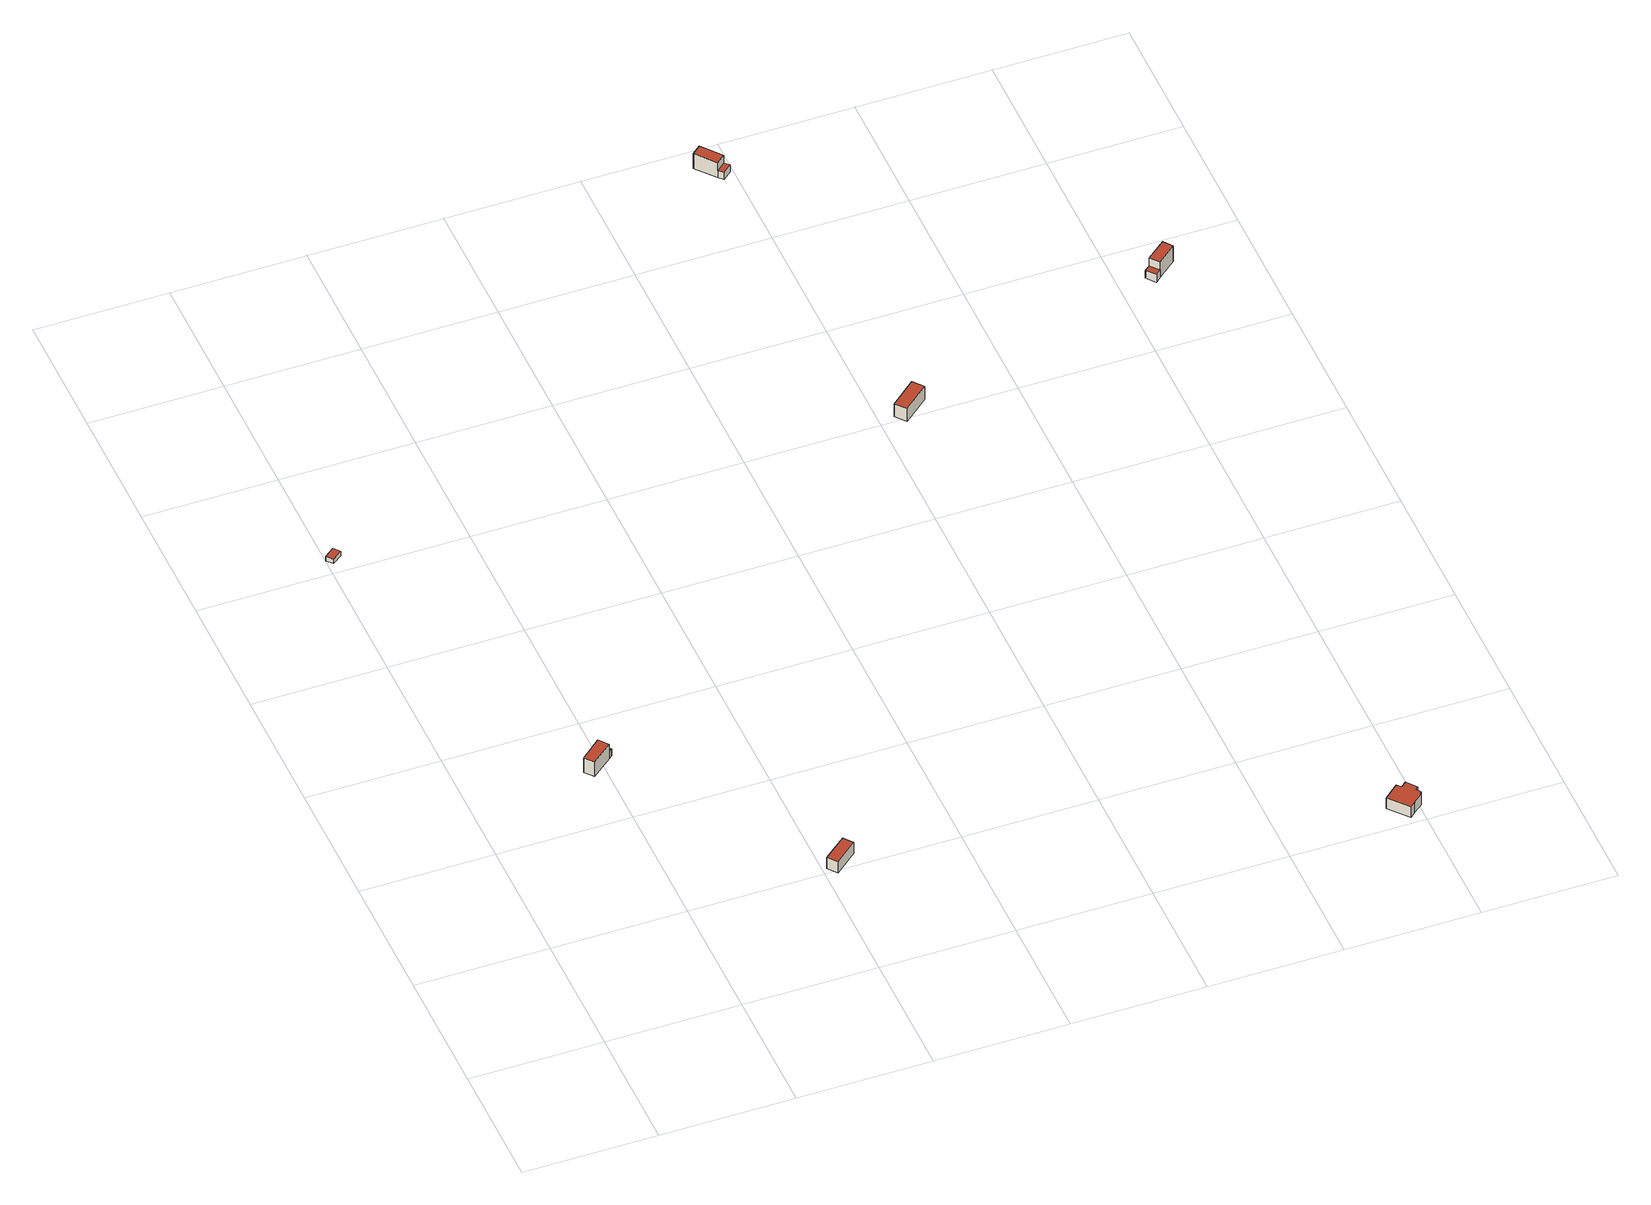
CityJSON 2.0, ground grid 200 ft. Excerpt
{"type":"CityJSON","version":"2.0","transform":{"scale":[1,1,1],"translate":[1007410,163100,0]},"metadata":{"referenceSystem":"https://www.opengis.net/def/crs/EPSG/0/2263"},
"CityObjects":{
"building1":{"type":"Building","attributes":{"name":"Bldg_2511008985","BIN":"3377197"},"geometry":[{"type":"MultiSurface","lod":"2","boundaries":[[[0,1,2,3]],[[4,5,6,7]],[[0,3,7,6]],[[1,0,6,5]],[[2,1,5,4]],[[3,2,4,7]]],"semantics":{"surfaces":[{"type":"RoofSurface","BIN":"3377197"},{"type":"GroundSurface"},{"type":"WallSurface"}],"values":[0,1,2,2,2,2]}}]},
"building2":{"type":"Building","attributes":{"name":"Bldg_2210002597","BIN":"3236828"},"geometry":[{"type":"MultiSurface","lod":"2","boundaries":[[[8,9,10,11]],[[12,13,14,15]],[[16,17,18,19,20,21]],[[13,8,11,14]],[[12,15,21,20]],[[13,12,20,19]],[[9,8,19,18]],[[10,9,18,17]],[[11,10,17,16]],[[15,14,16,21]]],"semantics":{"surfaces":[{"type":"RoofSurface","BIN":"3236828"},{"type":"GroundSurface"},{"type":"WallSurface"}],"values":[0,0,1,2,2,2,2,2,2,2]}}]},
"building3":{"type":"Building","attributes":{"name":"Bldg_2210021364","BIN":"3236846"},"geometry":[{"type":"MultiSurface","lod":"2","boundaries":[[[22,23,24,25]],[[26,27,28,29]],[[24,23,29,28]],[[25,24,28,27]],[[22,25,27,26]],[[23,22,26,29]]],"semantics":{"surfaces":[{"type":"RoofSurface","BIN":"3236846"},{"type":"GroundSurface"},{"type":"WallSurface"}],"values":[0,1,2,2,2,2]}}]},
"building4":{"type":"Building","attributes":{"name":"Bldg_2210012107","BIN":"3236972"},"geometry":[{"type":"MultiSurface","lod":"2","boundaries":[[[30,31,32,33]],[[34,35,36,37]],[[32,31,37,36]],[[33,32,36,35]],[[30,33,35,34]],[[31,30,34,37]]],"semantics":{"surfaces":[{"type":"RoofSurface","BIN":"3236972"},{"type":"GroundSurface"},{"type":"WallSurface"}],"values":[0,1,2,2,2,2]}}]},
"building5":{"type":"Building","attributes":{"name":"Bldg_2210005073","BIN":"3238486"},"geometry":[{"type":"MultiSurface","lod":"2","boundaries":[[[38,39,40,41,42,43,44,45,46,47,48,49]],[[50,51,52,53,54,55,56,57,58,59,60,61]],[[61,41,40,50]],[[50,40,39,51]],[[51,39,38,52]],[[52,38,49,53]],[[53,49,48,54]],[[54,48,47,55]],[[55,47,46,56]],[[56,46,45,57]],[[57,45,44,58]],[[58,44,43,59]],[[59,43,42,60]],[[60,42,41,61]]],"semantics":{"surfaces":[{"type":"RoofSurface","BIN":"3238486"},{"type":"GroundSurface"},{"type":"WallSurface"}],"values":[0,1,2,2,2,2,2,2,2,2,2,2,2,2]}}]},
"building6":{"type":"Building","attributes":{"name":"Bldg_2210014705","BIN":"3236399"},"geometry":[{"type":"MultiSurface","lod":"2","boundaries":[[[62,63,64,65]],[[66,67,68,69]],[[70,71,72,73,74,75]],[[62,69,68,63]],[[65,64,75,74]],[[62,65,74,73]],[[66,69,73,72]],[[67,66,72,71]],[[68,67,71,70]],[[64,63,70,75]]],"semantics":{"surfaces":[{"type":"RoofSurface","BIN":"3236399"},{"type":"GroundSurface"},{"type":"WallSurface"}],"values":[0,0,1,2,2,2,2,2,2,2]}}]},
"building7":{"type":"Building","attributes":{"name":"Bldg_2210013666","BIN":"3237110"},"geometry":[{"type":"MultiSurface","lod":"2","boundaries":[[[76,77,78,79]],[[80,81,82,83]],[[84,85,86,87,88,89]],[[79,82,81,76]],[[80,83,89,88]],[[81,80,88,87]],[[77,76,87,86]],[[78,77,86,85]],[[79,78,85,84]],[[83,82,84,89]]],"semantics":{"surfaces":[{"type":"RoofSurface","BIN":"3237110"},{"type":"GroundSurface"},{"type":"WallSurface"}],"values":[0,0,1,2,2,2,2,2,2,2]}}]}
},
"vertices":[
[23,1028,17],[15,1038,17],[0,1026,17],[8,1017,17],[0,1026,9],[15,1038,9],[23,1028,9],[8,1017,9],
[202,534,35],[171,508,35],[182,495,35],[213,520,35],[207,538,21],[202,534,21],[213,520,21],[218,524,21],[213,520,8],[182,495,8],[171,508,8],[202,534,8],[207,538,8],[218,524,8],
[440,234,31],[406,206,31],[417,192,31],[451,220,31],[440,234,11],[451,220,11],[417,192,11],[406,206,11],
[861,1041,32],[823,1009,32],[836,994,32],[874,1026,32],[861,1041,8],[874,1026,8],[836,994,8],[823,1009,8],
[1200,40,28],[1204,44,28],[1192,59,28],[1184,52,28],[1178,58,28],[1163,45,28],[1156,39,28],[1181,10,28],[1189,17,28],[1203,28,28],[1202,30,28],[1205,33,28],[1192,59,9],[1204,44,9],[1200,40,9],[1205,33,9],[1202,30,9],[1203,28,9],[1189,17,9],[1181,10,9],[1156,39,9],[1163,45,9],[1178,58,9],[1184,52,9],
[787,1546,25],[774,1535,25],[781,1528,25],[794,1539,25],[763,1575,39],[750,1564,39],[774,1535,39],[787,1546,39],[774,1535,12],[750,1564,12],[763,1575,12],[787,1546,12],[794,1539,12],[781,1528,12],
[1247,1141,27],[1239,1134,27],[1250,1121,27],[1258,1128,27],[1276,1164,42],[1247,1141,42],[1258,1128,42],[1286,1151,42],[1258,1128,13],[1250,1121,13],[1239,1134,13],[1247,1141,13],[1276,1164,13],[1286,1151,13]
]}
